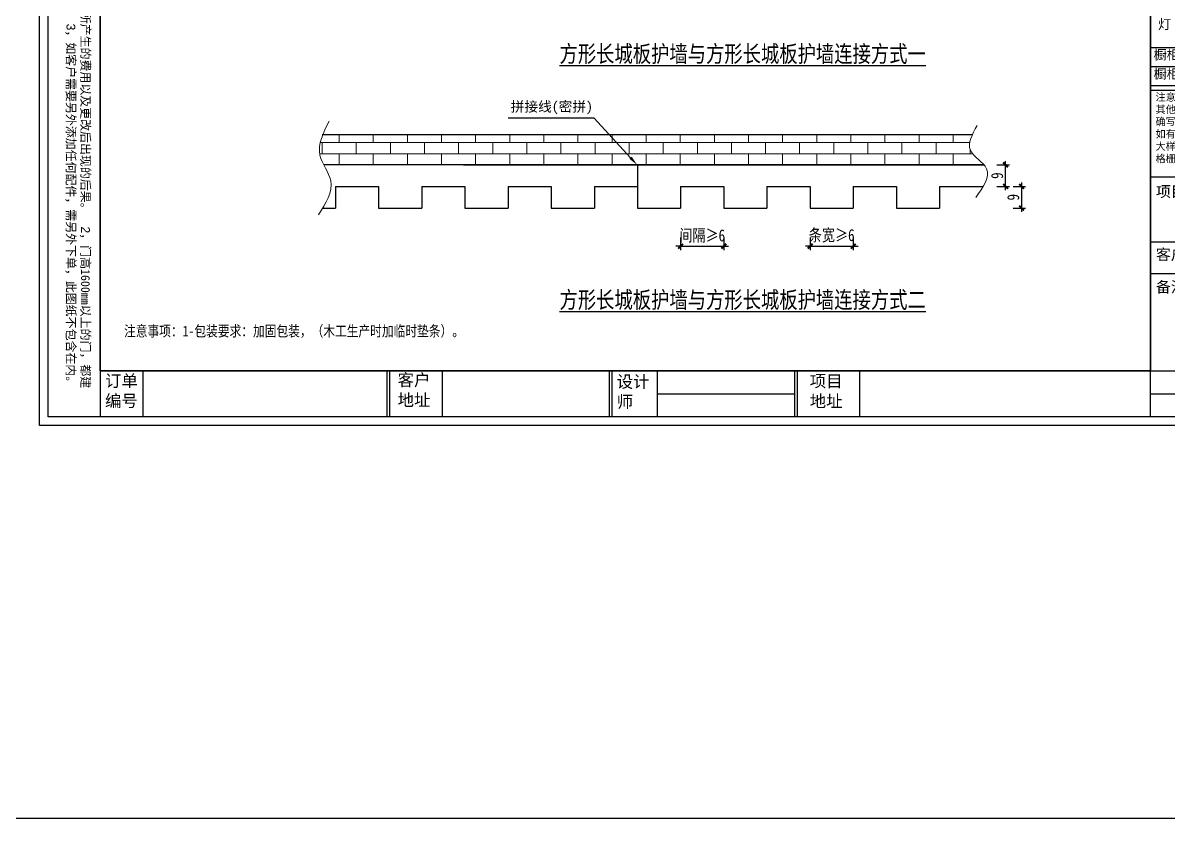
# Model space of a CAD drawing. Header units: millimetres. Extents: x 4862 to 20554, y 7569 to 11262.
# Drawn here: x 19748 to 20225.6, y 8610.4 to 8941.9 of the extents above; entities that cross this region are included whole.
import ezdxf
from ezdxf import colors
from ezdxf.entities.mleader import LeaderData, LeaderLine
from ezdxf.math import Vec2, Vec3

# ---------------------------------------------------------------- set-up
doc = ezdxf.new("R2010")
doc.units = ezdxf.units.MM
doc.layers.add('0 @ 1', color=7, linetype='Continuous')
doc.styles.get("Standard").update_dxf_attribs({"font": 'arial.ttf'})
doc.styles.add('宋体', font='SimSun.ttf')
doc.styles.add('家具尺寸文字', font='SimSun.ttf', dxfattribs={"width": 0.8})
doc.dimstyles.new('副本 固装比例2', dxfattribs={"dimscale": 2, "dimtxt": 2.5, "dimasz": 1, "dimexe": 0.8, "dimexo": 1.2, "dimgap": 0.5, "dimtad": 1, "dimdec": 0, "dimdsep": 46, "dimtxsty": '家具尺寸文字', "dimblk": 'ARCHTICK', "dimcen": 0, "dimdle": 0.8, "dimclrd": 8, "dimclre": 8, "dimclrt": 2, "dimadec": 1, "dimazin": 2, "dimtfac": 1, "dimtdec": 0, "dimtix": 1, "dimtmove": 2, "dimatfit": 2, "dimfxl": 0, "dimtolj": 1, "dimtzin": 0, "dimarcsym": 0})

# ---------------------------------------------------------------- blocks, each defined once
blk = doc.blocks.new('A$C398a0407')
for p, q in [((443.2, 6784), (443.2, 64)), ((8134, 64), (8134, 6784)), ((8134, 2766.1), (9568, 2766.1)), ((8134, 2627), (9568, 2627)), ((8134, 2627), (9568, 2627)), ((8134, 2487.9), (9568, 2487.9)), ((8134, 2454.1), (9568, 2454.1)), ((8134, 2454.1), (9568, 2454.1)), ((8134, 2454.1), (9568, 2454.1)), ((8134, 1819.9), (9568, 1819.9)), ((8134, 1342.7), (9568, 1342.7)), ((8134, 1112.5), (9568, 1112.5)), ((443.2, 399), (9568, 399)), ((756.5, 399), (756.5, 64)), ((2542.3, 399), (2542.3, 64)), ((2562.3, 399), (2562.3, 64)), ((2948.7, 399), (2948.7, 64)), ((4169.9, 399), (4169.9, 64)), ((4189.9, 399), (4189.9, 64)), ((4522.7, 399), (4522.7, 64)), ((5527, 399), (5527, 64)), ((5547, 399), (5547, 64)), ((6003.2, 399), (6003.2, 64)), ((4522.7, 231.5), (5527, 231.5)), ((8134, 231.5), (9568, 231.5))]:
    blk.add_line(p, q)
for points in [[(9632, 0), (0, 0), (0, 6848), (9632, 6848)], [(9568, 64), (64, 64), (64, 6784), (9568, 6784)]]:
    blk.add_lwpolyline(points, close=True)
at = {"color": 8, "insert": (368.9, 272.3), "char_height": 64, "width": 5497.15, "attachment_point": 3, "rotation": 270}
blk.add_mtext('1, {\\fSimSun|b0|i0|c134|p2;此图纸为最终生产图，一经确认，不得修改，否则客户自行承担更改所产生的费用以及更改后出现的后果。  }2{\\fSimSun|b0|i0|c134|p2;，门高1600mm以上的门，都建议加拉直器。本公司不强制加，但：是变形责任客户自负。  }3{\\fSimSun|b0|i0|c134|p2;，如客户需要另外添加任何配件，需另外下单，此图纸不包含在内。}', dxfattribs=at)
at = {"color": 8, "attachment_point": 1, "style": '宋体'}
for s, width, gutter_width, insert, char_height in [('灯', 580.458, 12.2, (8188.5, 2970.9), 70), ('橱柜支撑脚', 580.458, 12.2, (8156.4, 2748.2), 70), ('橱柜踢脚线', 580.458, 12.2, (8156.4, 2607.9), 70), ('订单\\P编号', 596.489, 12.5, (479.9, 370.6), 88), ('客户\\P地址', 596.489, 12.5, (2621.8, 377), 88), ('设计\\P师', 596.489, 12.5, (4225.5, 364.6), 88), ('项目\\P地址', 596.489, 12.5, (5638.6, 368.9), 88)]:
    blk.add_mtext_dynamic_manual_height_columns(s, width=width, gutter_width=gutter_width, heights=[0], dxfattribs=dict(at, insert=insert, char_height=char_height))
at = {"insert": (8170.5, 2430.1), "char_height": 54.045, "attachment_point": 1, "style": '宋体'}
blk.add_mtext_dynamic_manual_height_columns('{\\fMicrosoft YaHei|b0|i0|c134|p34;\\C2;注意：\\P其他非公司常用五金或者板材，必须图上明确写清楚五金的配法（客供或需工厂打样）\\P如有线条需写线条型号，非厂线条墙画线条大样图。\\P格栅造型，需附格栅大样图。}', width=1407.047, gutter_width=8.44, heights=[0], dxfattribs=at)
at = {"layer": '0 @ 1', "color": 30, "char_height": 80, "width": 452.345, "attachment_point": 1}
for s, insert in [('{\\fSimSun|b0|i0|c134|p2;项目名称}', (8172.7, 1751.7)), ('{\\fSimSun|b0|i0|c134|p2;客户签字}', (8172.7, 1291.3)), ('{\\fSimSun|b0|i0|c134|p2;备注：}', (8172.7, 1053.7))]:
    blk.add_mtext(s, dxfattribs=dict(at, insert=insert))
blk = doc.blocks.new('_ArchTick')
at = {"color": 0, "linetype": 'ByBlock', "const_width": 0.4}
blk.add_lwpolyline([(-0.5, -0.5), (0.5, 0.5)], dxfattribs=at)
blk = doc.blocks.new('*D510')
at = {"color": 8, "lineweight": -2, "transparency": 16777216}
for p, q in [((20157.81, 8872.12), (20157.81, 8884.32)), ((20154.21, 8882.72), (20159.41, 8882.72)), ((20154.21, 8873.72), (20159.41, 8873.72))]:
    blk.add_line(p, q, dxfattribs=at)
at = {"layer": 'Defpoints', "color": 0, "transparency": 16777216}
for p in [(20135.74, 8882.72), (20157.81, 8882.72), (20139.72, 8873.72)]:
    blk.add_point(p, dxfattribs=at)
at = {"color": 8, "lineweight": -2, "transparency": 16777216, "xscale": 2, "yscale": 2, "zscale": 2}
for p, rotation in [((20157.81, 8882.72), 90), ((20157.81, 8873.72), 270)]:
    blk.add_blockref('_ArchTick', p, dxfattribs=dict(at, rotation=rotation))
at = {"color": 2, "transparency": 16777216, "insert": (20154.31, 8878.22), "char_height": 5, "attachment_point": 5, "rotation": 90, "style": '家具尺寸文字'}
blk.add_mtext('\\A1;9', dxfattribs=at)
blk = doc.blocks.new('*D511')
at = {"color": 8, "lineweight": -2, "transparency": 16777216}
for p, q in [((20164.53, 8875.32), (20164.53, 8863.12)), ((20160.93, 8873.72), (20166.13, 8873.72)), ((20160.93, 8864.72), (20166.13, 8864.72))]:
    blk.add_line(p, q, dxfattribs=at)
at = {"layer": 'Defpoints', "color": 0, "transparency": 16777216}
for p in [(20137.61, 8873.72), (20122.6, 8864.72), (20164.53, 8864.72)]:
    blk.add_point(p, dxfattribs=at)
at = {"color": 8, "lineweight": -2, "transparency": 16777216, "xscale": 2, "yscale": 2, "zscale": 2}
for p, rotation in [((20164.53, 8873.72), 90), ((20164.53, 8864.72), 270)]:
    blk.add_blockref('_ArchTick', p, dxfattribs=dict(at, rotation=rotation))
at = {"color": 2, "transparency": 16777216, "insert": (20161.03, 8869.22), "char_height": 5, "attachment_point": 5, "rotation": 90, "style": '家具尺寸文字'}
blk.add_mtext('\\A1;9', dxfattribs=at)
blk = doc.blocks.new('*D512')
at = {"color": 8, "lineweight": -2, "transparency": 16777216}
for p, q in [((20022.31, 8852.41), (20022.31, 8847.21)), ((20040.31, 8852.41), (20040.31, 8847.21)), ((20022.31, 8848.81), (20020.31, 8848.81)), ((20022.31, 8848.81), (20040.31, 8848.81)), ((20040.31, 8848.81), (20042.31, 8848.81))]:
    blk.add_line(p, q, dxfattribs=at)
at = {"layer": 'Defpoints', "color": 0, "transparency": 16777216}
for p in [(20022.31, 8864.72), (20040.31, 8864.72), (20040.31, 8848.81)]:
    blk.add_point(p, dxfattribs=at)
at = {"color": 8, "lineweight": -2, "transparency": 16777216, "xscale": 2, "yscale": 2, "zscale": 2}
blk.add_blockref('_ArchTick', (20022.31, 8848.81), dxfattribs=at)
at = {"color": 8, "lineweight": -2, "transparency": 16777216, "xscale": 2, "yscale": 2, "zscale": 2, "rotation": 180}
blk.add_blockref('_ArchTick', (20040.31, 8848.81), dxfattribs=at)
at = {"color": 2, "transparency": 16777216, "insert": (20031.31, 8853.05), "char_height": 5, "attachment_point": 5, "style": '家具尺寸文字'}
blk.add_mtext('\\A1;间隔≥6', dxfattribs=at)
blk = doc.blocks.new('*D513')
at = {"color": 8, "lineweight": -2, "transparency": 16777216}
for p, q in [((20076.31, 8852.41), (20076.31, 8847.21)), ((20094.31, 8852.41), (20094.31, 8847.21)), ((20076.31, 8848.81), (20074.31, 8848.81)), ((20076.31, 8848.81), (20094.31, 8848.81)), ((20094.31, 8848.81), (20096.31, 8848.81))]:
    blk.add_line(p, q, dxfattribs=at)
at = {"layer": 'Defpoints', "color": 0, "transparency": 16777216}
for p in [(20076.31, 8864.72), (20094.31, 8864.72), (20094.31, 8848.81)]:
    blk.add_point(p, dxfattribs=at)
at = {"color": 8, "lineweight": -2, "transparency": 16777216, "xscale": 2, "yscale": 2, "zscale": 2}
blk.add_blockref('_ArchTick', (20076.31, 8848.81), dxfattribs=at)
at = {"color": 8, "lineweight": -2, "transparency": 16777216, "xscale": 2, "yscale": 2, "zscale": 2, "rotation": 180}
blk.add_blockref('_ArchTick', (20094.31, 8848.81), dxfattribs=at)
at = {"color": 2, "transparency": 16777216, "insert": (20085.31, 8853.13), "char_height": 5, "attachment_point": 5, "style": '家具尺寸文字'}
blk.add_mtext('\\A1;条宽≥6', dxfattribs=at)

msp = doc.modelspace()

# ---------------------------------------------------------------- hatches: boundary and pattern name
at = {"lineweight": 13, "true_color": 0x939598}
h = msp.add_hatch(dxfattribs=at)
h.set_pattern_fill('AR-BRSTD', color=252, scale=0.07)
h.set_pattern_definition([(0, (-315977.178, 66240.896), (0, 4.741926), []), (90, (-315977.178, 66240.896), (-7.112, 4.741926), [4.741926, -4.741926])])
edge = h.paths.add_edge_path()
edge.add_spline(control_points=[(20148.829, 8882.715), (20147.034, 8884.748), (20141.665, 8888.107), (20142.888, 8892.93), (20143.93, 8895.236)], knot_values=[1.4459265, 1.4459265, 1.4459265, 1.4459265, 4.5994071, 7.2394109, 7.2394109, 7.2394109, 7.2394109], degree=3, periodic=0)
edge.add_line((20143.93, 8895.236), (19873.001, 8895.236))
edge.add_spline(control_points=[(19873.001, 8895.236), (19871.716, 8892.062), (19871.091, 8887.772), (19872.677, 8884.491), (19873.564, 8882.715)], knot_values=[3.1032801, 3.1032801, 3.1032801, 3.1032801, 8.1718607, 11.087165, 11.087165, 11.087165, 11.087165], degree=3, periodic=0)
edge.add_line((19873.564, 8882.715), (20148.829, 8882.715))

# ---------------------------------------------------------------- linework, layer by layer
at = {"color": 251, "true_color": 0x636466}
msp.add_line((20148.829, 8882.715), (19873.564, 8882.715), dxfattribs=at)
for p, q in [((19931.687, 8882.715), (20148.829, 8882.715)), ((20004.311, 8882.715), (20004.311, 8873.715)), ((19878.311, 8873.715), (19896.311, 8873.715)), ((19878.311, 8873.715), (19878.311, 8864.715)), ((19896.311, 8873.715), (19896.311, 8864.715)), ((19914.311, 8873.715), (19914.311, 8864.715)), ((19914.311, 8873.715), (19932.311, 8873.715)), ((19932.311, 8873.715), (19932.311, 8864.715)), ((19950.311, 8873.715), (19950.311, 8864.715)), ((19950.311, 8873.715), (19968.311, 8873.715)), ((19968.311, 8873.715), (19968.311, 8864.715)), ((19986.311, 8873.715), (19986.311, 8864.715)), ((19986.311, 8873.715), (20004.311, 8873.715)), ((20004.311, 8873.715), (20004.311, 8864.715)), ((20022.311, 8873.715), (20022.311, 8864.715)), ((20022.311, 8873.715), (20040.311, 8873.715)), ((20040.311, 8873.715), (20040.311, 8864.715)), ((20058.311, 8873.715), (20058.311, 8864.715)), ((20058.311, 8873.715), (20076.311, 8873.715)), ((20076.311, 8873.715), (20076.311, 8864.715)), ((20094.311, 8873.715), (20094.311, 8864.715)), ((20094.311, 8873.715), (20112.311, 8873.715)), ((20112.311, 8873.715), (20112.311, 8864.715)), ((20130.311, 8873.715), (20130.311, 8864.715)), ((20130.311, 8873.715), (20148.502, 8873.715)), ((19873, 8864.715), (19878.311, 8864.715)), ((19896.311, 8864.715), (19914.311, 8864.715)), ((19932.311, 8864.715), (19950.311, 8864.715)), ((19968.311, 8864.715), (19986.311, 8864.715)), ((20004.311, 8864.715), (20022.311, 8864.715)), ((20040.311, 8864.715), (20058.311, 8864.715)), ((20076.311, 8864.715), (20094.311, 8864.715)), ((20112.311, 8864.715), (20130.311, 8864.715)), ((4862.317, 8610.368), (20477.138, 8610.368))]:
    msp.add_line(p, q)
at = {"color": 1}
msp.add_lwpolyline([(19754.896, 9164.217), (20303.654, 9164.217), (20303.654, 8774.07), (19754.896, 8774.07)], close=True, dxfattribs=at)
msp.add_lwpolyline([(20218.309, 8796.802), (19780.147, 8796.802), (19780.147, 9147.063), (20218.309, 9147.063)], close=True)
at = {"color": 251, "true_color": 0x636466}
msp.add_lwpolyline([(20143.93, 8895.236), (19872.786, 8895.236)], dxfattribs=at)
at = {"color": 251, "lineweight": 5, "true_color": 0x636466}
for points in [[(19875.728, 8900.954), (19871.866, 8886.761), (19876.383, 8876.077), (19871.249, 8861.899)], [(20145.932, 8899.089), (20143.142, 8888.839), (20149.924, 8881.123), (20145.437, 8869.131)]]:
    msp.add_spline(points, degree=3, dxfattribs=at)

# ---------------------------------------------------------------- block references
at = {"xscale": 0.05697241813319785, "yscale": 0.05697241813319785, "zscale": 0.05697241813319785}
msp.add_blockref('A$C398a0407', (19754.896, 8774.07), dxfattribs=at)

# ---------------------------------------------------------------- texts
at = {"color": 50, "char_height": 7, "width": 162.48738, "attachment_point": 4, "style": '家具尺寸文字'}
for s, insert in [('{\\L\\C256;方形长城板护墙与方形长城板护墙连接方式一}', (19971.783, 8928.617)), ('{\\L\\C256;方形长城板护墙与方形长城板护墙连接方式二}', (19971.783, 8826.083))]:
    msp.add_mtext(s, dxfattribs=dict(at, insert=insert))
at = {"color": 4, "insert": (19985.709, 8906.455), "char_height": 4.1923, "width": 37.87103, "attachment_point": 6, "style": '宋体'}
msp.add_mtext('拼接线(密拼)', dxfattribs=at)
at = {"color": 6, "insert": (19790.19, 8815.68), "char_height": 4.48, "width": 237.40367, "attachment_point": 1, "style": '家具尺寸文字'}
msp.add_mtext('注意事项：1-包装要求：加固包装，（木工生产时加临时垫条）。', dxfattribs=at)

# ---------------------------------------------------------------- dimensions: what is measured, and where the dimension line sits
for base, p1, p2, picture, middle in [((20157.813, 8882.715), (20139.716, 8873.715), (20135.741, 8882.715), '*D510', (20154.313, 8878.215)), ((20164.532, 8864.715), (20137.605, 8873.715), (20122.6, 8864.715), '*D511', (20161.032, 8869.215))]:
    dim = msp.add_linear_dim(base=base, p1=p1, p2=p2, angle=90, dimstyle='副本 固装比例2')
    dim.commit()
    dim.dimension.update_dxf_attribs({"geometry": picture, "text_midpoint": middle})
for base, p1, p2, text, picture, middle in [((20040.311, 8848.81), (20022.311, 8864.715), (20040.311, 8864.715), '间隔≥6', '*D512', (20031.311, 8853.051)), ((20094.311, 8848.81), (20076.311, 8864.715), (20094.311, 8864.715), '条宽≥6', '*D513', (20085.311, 8853.134))]:
    dim = msp.add_linear_dim(base=base, p1=p1, p2=p2, text=text, dimstyle='副本 固装比例2')
    dim.commit()
    dim.dimension.update_dxf_attribs({"geometry": picture, "text_midpoint": middle})

# ---------------------------------------------------------------- leaders
at = {"color": 4}
ml = msp.add_multileader_mtext('Standard', dxfattribs=at)
ml.set_content('', color=4)
ml.set_leader_properties()
ml.build(insert=Vec2(0, 0))
ctx = ml.context
ctx.base_point, ctx.plane_origin = Vec3(19946.423, 8902.228), Vec3(20007.939, 8930.167)
ctx.text_align_type = 2
notes = []
notes.append((ctx, [(0, (1, 1, 0), (19986.228, 8902.228), (-1, 0), 35.805, [(0, [(20004.145, 8882.727)], 0, [])])]))
ctx.mtext.insert, ctx.mtext.alignment, ctx.mtext.flow_direction = Vec3(19948.423, 8904.228), 3, 5
for ctx, leaders in notes:
    for number, flags, end, landing, length, lines in leaders:
        leader = LeaderData()
        leader.index, (leader.has_last_leader_line, leader.has_dogleg_vector, leader.attachment_direction) = number, flags
        leader.last_leader_point, leader.dogleg_vector, leader.dogleg_length = Vec3(end), Vec3(landing), length
        for number, points, colour, breaks in lines:
            line = LeaderLine()
            line.index, line.vertices, line.color, line.breaks = number, Vec3.list(points), colors.encode_raw_color(colour), breaks
            leader.lines.append(line)
        ctx.leaders.append(leader)

doc.saveas('drawing.dxf')
